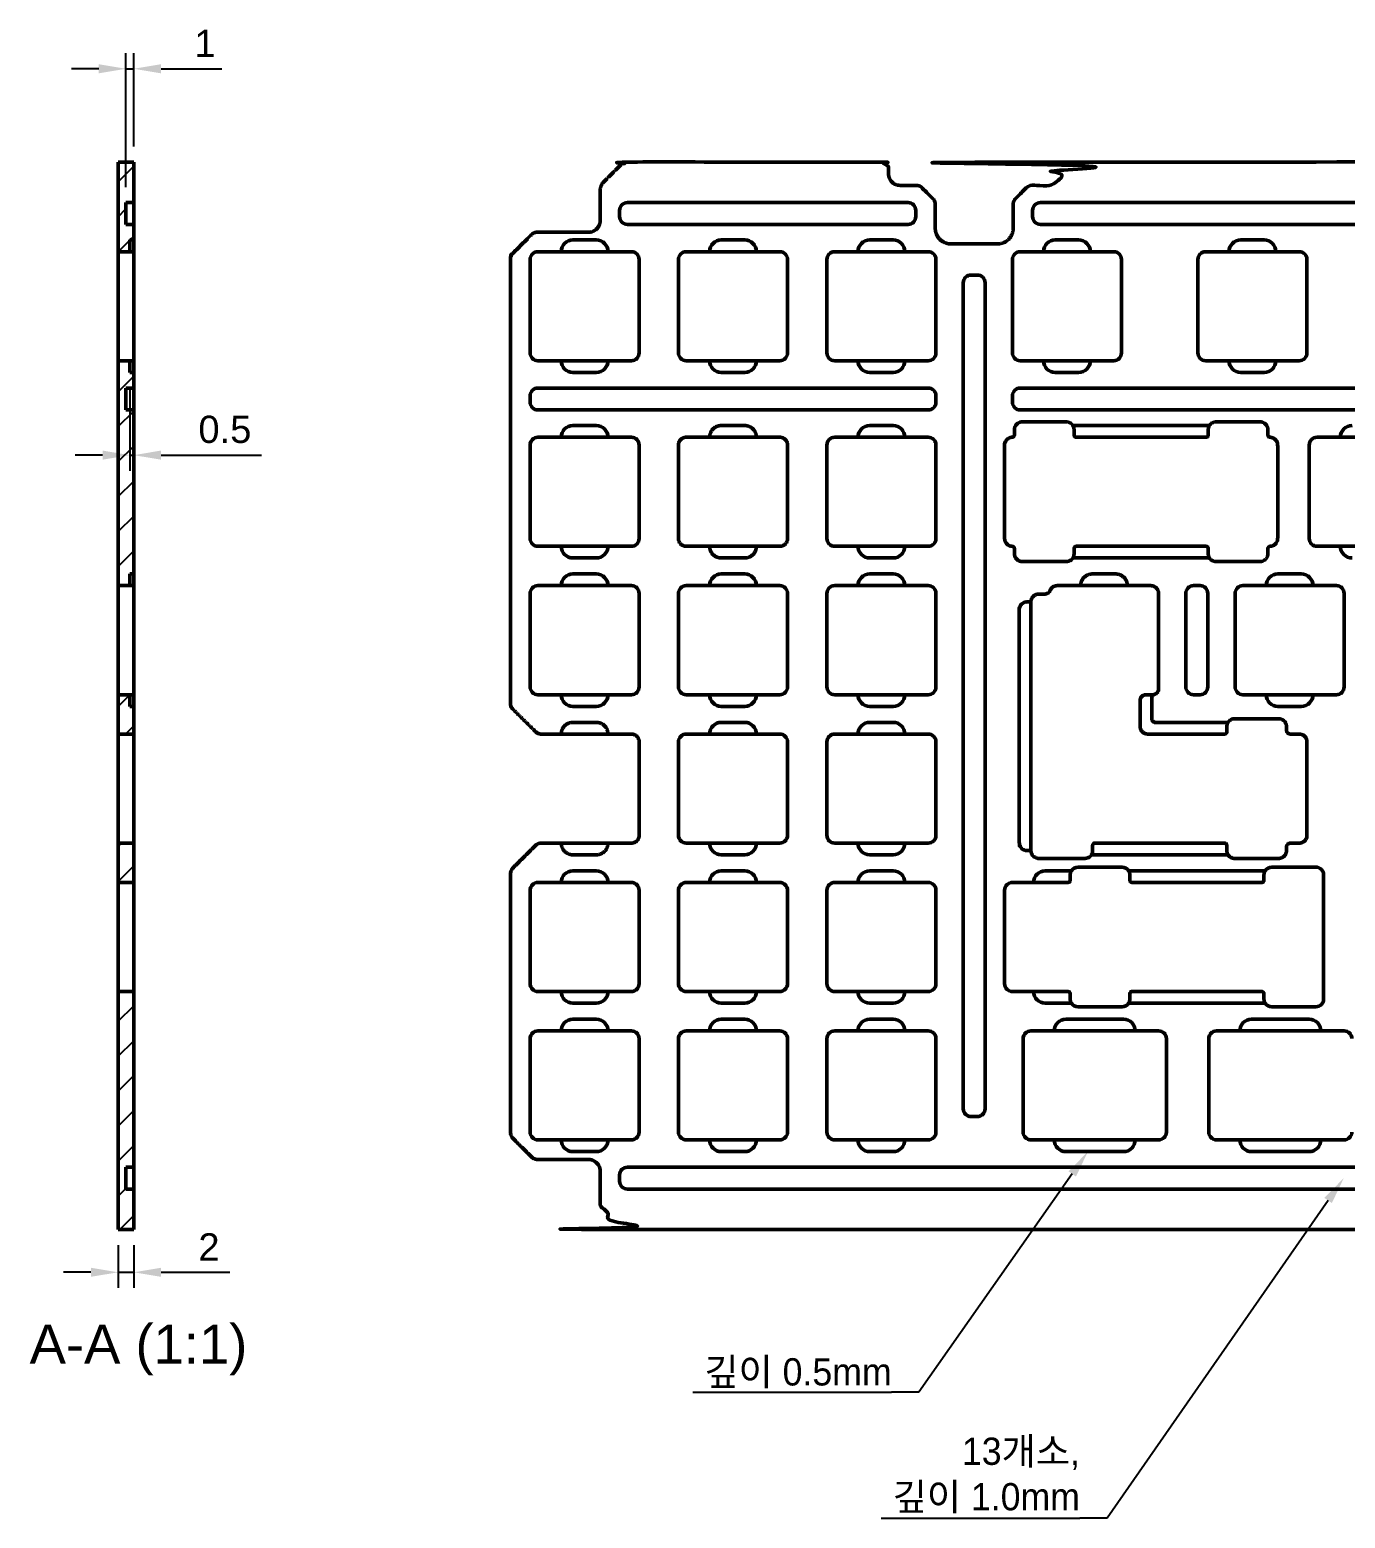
# Model space of a CAD drawing. Header units: millimetres. Extents: x 492 to 937, y -478 to -96.
# Drawn here: x 492.2 to 661.1, y -478.3 to -287.3 of the extents above; entities that cross this region are included whole.
import ezdxf

# ---------------------------------------------------------------- set-up
doc = ezdxf.new("R2010")
doc.units = ezdxf.units.MM
doc.header["$LTSCALE"] = 0.75
for name, color, linetype, lineweight in [('Annotations', 7, 'Continuous', 25), ('Dimensions', 7, 'Continuous', 25), ('Hatching', 7, 'Continuous', 25), ('Visible', 7, 'Continuous', 50)]:
    doc.layers.add(name, color=color, linetype=linetype, lineweight=lineweight)
doc.styles.get("Standard").update_dxf_attribs({"font": 'arial.ttf'})

msp = doc.modelspace()

# ---------------------------------------------------------------- linework, layer by layer
at = {"layer": 'Annotations', "linetype": 'ByBlock', "lineweight": -2}
for p, q in [((606.34, -462.15, -1), (602.84, -462.15, -1)), ((630.51, -478.33, -1), (627.01, -478.33, -1))]:
    msp.add_line(p, q, dxfattribs=at)
at = {"layer": 'Annotations', "linetype": 'ByBlock', "lineweight": -2, "elevation": -1}
for points in [[(626.02, -434.13), (606.34, -462.15)], [(658.87, -437.54), (630.51, -478.33)], [(577.31, -462.15), (602.84, -462.15)], [(601.48, -478.33), (627.01, -478.33)]]:
    msp.add_lwpolyline(points, dxfattribs=at)
at = {"layer": 'Annotations'}
for points in [[(625.55, -433.8, -1), (628.03, -431.27, -1), (626.5, -434.47, -1)], [(658.39, -437.21, -1), (660.87, -434.67, -1), (659.35, -437.87, -1)]]:
    msp.add_solid(points, dxfattribs=at)
at = {"layer": 'Dimensions'}
for p, q in [((504.56, -307.45, -1), (504.56, -290.27, -1)), ((505.56, -302.25, -1), (505.56, -290.27, -1)), ((501.06, -292.27, -1), (497.56, -292.27, -1)), ((504.56, -292.27, -1), (505.56, -292.27, -1)), ((509.06, -292.27, -1), (516.85, -292.27, -1)), ((505.06, -333.25, -1), (505.06, -343.87, -1)), ((501.56, -341.87, -1), (498.06, -341.87, -1)), ((505.06, -341.87, -1), (505.56, -341.87, -1)), ((509.06, -341.87, -1), (521.96, -341.87, -1)), ((503.56, -443.27, -1), (503.56, -448.76, -1)), ((505.56, -443.27, -1), (505.56, -448.76, -1)), ((500.06, -446.76, -1), (496.56, -446.76, -1)), ((503.56, -446.76, -1), (505.56, -446.76, -1)), ((509.06, -446.76, -1), (517.88, -446.76, -1))]:
    msp.add_line(p, q, dxfattribs=at)
for points in [[(501.06, -291.69, -1), (501.06, -292.86, -1), (504.56, -292.27, -1)], [(509.06, -291.69, -1), (509.06, -292.86, -1), (505.56, -292.27, -1)], [(501.56, -341.28, -1), (501.56, -342.45, -1), (505.06, -341.87, -1)], [(509.06, -341.28, -1), (509.06, -342.45, -1), (505.56, -341.87, -1)], [(500.06, -446.18, -1), (500.06, -447.34, -1), (503.56, -446.76, -1)], [(509.06, -446.18, -1), (509.06, -447.34, -1), (505.56, -446.76, -1)]]:
    msp.add_solid(points, dxfattribs=at)
at = {"layer": 'Hatching', "linetype": 'Continuous'}
for p, q in [((503.56, -306.78, -1), (505.56, -304.78, -1)), ((505.37, -309.45, -1), (505.56, -309.27, -1)), ((503.56, -311.27, -1), (504.56, -310.27, -1)), ((503.56, -315.75, -1), (505.06, -314.26, -1)), ((505.06, -314.25, -1), (505.56, -313.76, -1)), ((503.56, -333.72, -1), (505.56, -331.72, -1)), ((503.56, -338.21, -1), (505.56, -336.21, -1)), ((503.56, -342.7, -1), (505.56, -340.7, -1)), ((503.56, -347.19, -1), (505.56, -345.19, -1)), ((503.56, -351.68, -1), (505.56, -349.68, -1)), ((503.56, -356.17, -1), (505.56, -354.17, -1)), ((503.56, -374.13, -1), (505.06, -372.63, -1)), ((504.51, -377.67, -1), (505.56, -376.62, -1)), ((503.56, -392.09, -1), (503.98, -391.67, -1)), ((503.56, -396.58, -1), (505.56, -394.58, -1)), ((503.56, -414.54, -1), (505.56, -412.54, -1)), ((503.56, -419.03, -1), (505.56, -417.03, -1)), ((503.56, -423.52, -1), (505.56, -421.52, -1)), ((503.56, -428.01, -1), (505.56, -426.01, -1)), ((503.56, -432.5, -1), (505.56, -430.5, -1)), ((503.56, -436.99, -1), (504.56, -435.99, -1)), ((503.77, -441.27, -1), (505.56, -439.48, -1))]:
    msp.add_line(p, q, dxfattribs=at)
at = {"layer": 'Visible'}
for p, q in [((505.56, -304.25, 94.32), (503.56, -304.25, 94.32)), ((503.56, -304.25, 94.32), (503.56, -315.75, 94.32)), ((505.56, -309.45, 94.32), (505.56, -304.25, 94.32)), ((504.56, -312.25, 94.32), (504.56, -309.45, 94.32)), ((504.56, -309.45, 94.32), (505.56, -309.45, 94.32)), ((505.56, -312.25, 94.32), (504.56, -312.25, 94.32)), ((505.56, -314.25, 94.32), (505.56, -312.25, 94.32)), ((505.06, -315.75, 94.32), (505.06, -314.25, 94.32)), ((505.06, -314.25, 94.32), (505.56, -314.25, 94.32)), ((503.56, -315.75, 94.32), (505.06, -315.75, 94.32)), ((505.06, -329.75, 94.32), (503.56, -329.75, 94.32)), ((503.56, -329.75, 94.32), (503.56, -358.62, 94.32)), ((505.06, -331.25, 94.32), (505.06, -329.75, 94.32)), ((505.56, -331.25, 94.32), (505.06, -331.25, 94.32)), ((505.56, -333.25, 94.32), (505.56, -331.25, 94.32)), ((504.56, -336.07, 94.32), (504.56, -333.25, 94.32)), ((504.56, -333.25, 94.32), (505.56, -333.25, 94.32)), ((505.56, -336.07, 94.32), (504.56, -336.07, 94.32)), ((505.56, -357.12, 94.32), (505.56, -336.07, 94.32)), ((505.06, -358.62, 94.32), (505.06, -357.12, 94.32)), ((505.06, -357.12, 94.32), (505.56, -357.12, 94.32)), ((503.56, -358.62, 94.32), (505.06, -358.62, 94.32)), ((505.06, -372.62, 94.32), (503.56, -372.62, 94.32)), ((503.56, -372.62, 94.32), (503.56, -377.67, 94.32)), ((505.06, -374.12, 94.32), (505.06, -372.62, 94.32)), ((505.56, -374.12, 94.32), (505.06, -374.12, 94.32)), ((505.56, -377.67, 94.32), (505.56, -374.12, 94.32)), ((503.56, -377.67, 94.32), (505.56, -377.67, 94.32)), ((505.56, -391.67, 94.32), (503.56, -391.67, 94.32)), ((503.56, -391.67, 94.32), (503.56, -396.72, 94.32)), ((505.56, -396.72, 94.32), (505.56, -391.67, 94.32)), ((503.56, -396.72, 94.32), (505.56, -396.72, 94.32)), ((505.56, -410.72, 94.32), (503.56, -410.72, 94.32)), ((503.56, -410.72, 94.32), (503.56, -441.27, 94.32)), ((505.56, -433.27, 94.32), (505.56, -410.72, 94.32)), ((504.56, -436.07, 94.32), (504.56, -433.27, 94.32)), ((504.56, -433.27, 94.32), (505.56, -433.27, 94.32)), ((505.56, -436.07, 94.32), (504.56, -436.07, 94.32)), ((505.56, -441.27, 94.32), (505.56, -436.07, 94.32)), ((503.56, -441.27, 94.32), (505.56, -441.27, 94.32))]:
    msp.add_line(p, q, dxfattribs=at)
at = {"layer": 'Visible', "extrusion": (7.26446e-29, 5.93188e-13, -1)}
for p, q in [((568.93, -309.45), (604.94, -309.45)), ((621.94, -309.45), (721.23, -309.45)), ((567.93, -311.25), (567.93, -310.45)), ((605.94, -310.45), (605.94, -311.25)), ((620.94, -311.25), (620.94, -310.45)), ((604.94, -312.25), (568.93, -312.25)), ((721.23, -312.25), (621.94, -312.25)), ((561.93, -314.25), (564.93, -314.25)), ((580.98, -314.25), (583.98, -314.25)), ((600.03, -314.25), (603.03, -314.25)), ((623.84, -314.25), (626.84, -314.25)), ((647.65, -314.25), (650.65, -314.25)), ((556.43, -328.75), (556.43, -316.75)), ((557.43, -315.75), (560.43, -315.75)), ((566.43, -315.75, -0.5), (560.43, -315.75, -0.5)), ((566.43, -315.75), (569.43, -315.75)), ((570.43, -316.75), (570.43, -328.75)), ((575.48, -328.75), (575.48, -316.75)), ((576.48, -315.75), (579.48, -315.75)), ((585.48, -315.75, -0.5), (579.48, -315.75, -0.5)), ((585.48, -315.75), (588.48, -315.75)), ((589.48, -316.75), (589.48, -328.75)), ((594.53, -328.75), (594.53, -316.75)), ((595.53, -315.75), (598.53, -315.75)), ((604.53, -315.75, -0.5), (598.53, -315.75, -0.5)), ((604.53, -315.75), (607.53, -315.75)), ((608.53, -316.75), (608.53, -328.75)), ((618.34, -328.75), (618.34, -316.75)), ((619.34, -315.75), (622.34, -315.75)), ((628.34, -315.75, -0.5), (622.34, -315.75, -0.5)), ((628.34, -315.75), (631.34, -315.75)), ((632.34, -316.75), (632.34, -328.75)), ((642.15, -328.75), (642.15, -316.75)), ((643.15, -315.75), (646.15, -315.75)), ((652.15, -315.75, -0.5), (646.15, -315.75, -0.5)), ((652.15, -315.75), (655.15, -315.75)), ((656.15, -316.75), (656.15, -328.75)), ((613.03, -318.75), (613.84, -318.75)), ((612.03, -425.77), (612.03, -319.75)), ((614.84, -319.75), (614.84, -425.77)), ((560.43, -329.75), (557.43, -329.75)), ((560.43, -329.75, -0.5), (566.43, -329.75, -0.5)), ((569.43, -329.75), (566.43, -329.75)), ((579.48, -329.75), (576.48, -329.75)), ((579.48, -329.75, -0.5), (585.48, -329.75, -0.5)), ((588.48, -329.75), (585.48, -329.75)), ((598.53, -329.75), (595.53, -329.75)), ((598.53, -329.75, -0.5), (604.53, -329.75, -0.5)), ((607.53, -329.75), (604.53, -329.75)), ((622.34, -329.75), (619.34, -329.75)), ((622.34, -329.75, -0.5), (628.34, -329.75, -0.5)), ((631.34, -329.75), (628.34, -329.75)), ((646.15, -329.75), (643.15, -329.75)), ((646.15, -329.75, -0.5), (652.15, -329.75, -0.5)), ((655.15, -329.75), (652.15, -329.75)), ((564.93, -331.25), (561.93, -331.25)), ((583.98, -331.25), (580.98, -331.25)), ((603.03, -331.25), (600.03, -331.25)), ((626.84, -331.25), (623.84, -331.25)), ((650.65, -331.25), (647.65, -331.25)), ((556.43, -335.07), (556.43, -334.25)), ((557.43, -333.25), (607.53, -333.25)), ((608.53, -334.25), (608.53, -335.07)), ((618.34, -335.07), (618.34, -334.25)), ((619.34, -333.25), (898.04, -333.25)), ((607.53, -336.07), (557.43, -336.07)), ((898.04, -336.07), (619.34, -336.07)), ((561.93, -338.07), (564.93, -338.07)), ((600.03, -338.07), (603.03, -338.07)), ((557.43, -339.57), (560.43, -339.57)), ((566.43, -339.57, -0.5), (560.43, -339.57, -0.5)), ((566.43, -339.57), (569.43, -339.57)), ((579.48, -339.57, -0.5), (585.48, -339.57, -0.5)), ((595.53, -339.57), (598.53, -339.57)), ((604.53, -339.57, -0.5), (598.53, -339.57, -0.5)), ((604.53, -339.57), (607.53, -339.57)), ((657.44, -339.57), (660.44, -339.57)), ((666.44, -339.57, -0.5), (660.44, -339.57, -0.5)), ((556.43, -352.57), (556.43, -340.57)), ((570.43, -340.57), (570.43, -352.57)), ((594.53, -352.57), (594.53, -340.57)), ((608.53, -340.57), (608.53, -352.57)), ((656.44, -352.57), (656.44, -340.57)), ((560.43, -353.57), (557.43, -353.57)), ((560.43, -353.57, -0.5), (566.43, -353.57, -0.5)), ((564.93, -355.07), (561.93, -355.07)), ((569.43, -353.57), (566.43, -353.57)), ((579.48, -353.57, -0.5), (585.48, -353.57, -0.5)), ((598.53, -353.57), (595.53, -353.57)), ((598.53, -353.57, -0.5), (604.53, -353.57, -0.5)), ((603.03, -355.07), (600.03, -355.07)), ((607.53, -353.57), (604.53, -353.57)), ((660.44, -353.57), (657.44, -353.57)), ((660.44, -353.57, -0.5), (666.44, -353.57, -0.5)), ((561.93, -357.12), (564.93, -357.12)), ((580.98, -357.12), (583.98, -357.12)), ((600.03, -357.12), (603.03, -357.12)), ((652.42, -357.12), (655.42, -357.12)), ((557.43, -358.62), (560.43, -358.62)), ((566.43, -358.62, -0.5), (560.43, -358.62, -0.5)), ((566.43, -358.62), (569.43, -358.62)), ((576.48, -358.62), (579.48, -358.62)), ((585.48, -358.62, -0.5), (579.48, -358.62, -0.5)), ((585.48, -358.62), (588.48, -358.62)), ((595.53, -358.62), (598.53, -358.62)), ((604.53, -358.62, -0.5), (598.53, -358.62, -0.5)), ((604.53, -358.62), (607.53, -358.62)), ((633.1, -358.62, -0.5), (627.1, -358.62, -0.5)), ((641.6, -358.62), (642.42, -358.62)), ((647.92, -358.62), (650.92, -358.62)), ((656.92, -358.62, -0.5), (650.92, -358.62, -0.5)), ((656.92, -358.62), (659.92, -358.62)), ((556.43, -371.62), (556.43, -359.62)), ((570.43, -359.62), (570.43, -371.62)), ((575.48, -371.62), (575.48, -359.62)), ((589.48, -359.62), (589.48, -371.62)), ((594.53, -371.62), (594.53, -359.62)), ((608.53, -359.62), (608.53, -371.62)), ((620.72, -360.7, -0.5), (620.72, -392.63, -0.5)), ((640.6, -371.62), (640.6, -359.62)), ((643.42, -359.62), (643.42, -371.62)), ((646.92, -371.62), (646.92, -359.62)), ((660.92, -359.62), (660.92, -371.62)), ((560.43, -372.62), (557.43, -372.62)), ((560.43, -372.62, -0.5), (566.43, -372.62, -0.5)), ((564.93, -374.12), (561.93, -374.12)), ((569.43, -372.62), (566.43, -372.62)), ((579.48, -372.62), (576.48, -372.62)), ((579.48, -372.62, -0.5), (585.48, -372.62, -0.5)), ((583.98, -374.12), (580.98, -374.12)), ((588.48, -372.62), (585.48, -372.62)), ((598.53, -372.62), (595.53, -372.62)), ((598.53, -372.62, -0.5), (604.53, -372.62, -0.5)), ((603.03, -374.12), (600.03, -374.12)), ((607.53, -372.62), (604.53, -372.62)), ((642.42, -372.62), (641.6, -372.62)), ((650.92, -372.62), (647.92, -372.62)), ((650.92, -372.62, -0.5), (656.92, -372.62, -0.5)), ((655.42, -374.12), (652.42, -374.12)), ((659.92, -372.62), (656.92, -372.62)), ((580.98, -376.17), (583.98, -376.17)), ((600.03, -376.17), (603.03, -376.17)), ((566.43, -377.67, -0.5), (560.43, -377.67, -0.5)), ((576.48, -377.67), (579.48, -377.67)), ((585.48, -377.67, -0.5), (579.48, -377.67, -0.5)), ((585.48, -377.67), (588.48, -377.67)), ((595.53, -377.67), (598.53, -377.67)), ((604.53, -377.67, -0.5), (598.53, -377.67, -0.5)), ((604.53, -377.67), (607.53, -377.67)), ((575.48, -390.67), (575.48, -378.67)), ((589.48, -378.67), (589.48, -390.67)), ((594.53, -390.67), (594.53, -378.67)), ((608.53, -378.67), (608.53, -390.67)), ((560.43, -391.67, -0.5), (566.43, -391.67, -0.5)), ((579.48, -391.67), (576.48, -391.67)), ((579.48, -391.67, -0.5), (585.48, -391.67, -0.5)), ((588.48, -391.67), (585.48, -391.67)), ((598.53, -391.67), (595.53, -391.67)), ((598.53, -391.67, -0.5), (604.53, -391.67, -0.5)), ((607.53, -391.67), (604.53, -391.67)), ((583.98, -393.17), (580.98, -393.17)), ((603.03, -393.17), (600.03, -393.17)), ((561.93, -395.22), (564.93, -395.22)), ((580.98, -395.22), (583.98, -395.22)), ((600.03, -395.22), (603.03, -395.22)), ((622.56, -395.22), (625.91, -395.22)), ((626.76, -394.75), (632.41, -394.75)), ((633.26, -395.22), (650.79, -395.22)), ((651.63, -394.75), (657.29, -394.75)), ((557.43, -396.72), (560.43, -396.72)), ((566.43, -396.72, -0.5), (560.43, -396.72, -0.5)), ((566.43, -396.72), (569.43, -396.72)), ((576.48, -396.72), (579.48, -396.72)), ((585.48, -396.72, -0.5), (579.48, -396.72, -0.5)), ((585.48, -396.72), (588.48, -396.72)), ((595.53, -396.72), (598.53, -396.72)), ((604.53, -396.72, -0.5), (598.53, -396.72, -0.5)), ((604.53, -396.72), (607.53, -396.72)), ((618.34, -396.72), (621.06, -396.72)), ((658.29, -395.75), (658.29, -411.68)), ((556.43, -409.72), (556.43, -397.72)), ((570.43, -397.72), (570.43, -409.72)), ((575.48, -409.72), (575.48, -397.72)), ((589.48, -397.72), (589.48, -409.72)), ((594.53, -409.72), (594.53, -397.72)), ((608.53, -397.72), (608.53, -409.72)), ((617.34, -409.72), (617.34, -397.72)), ((560.43, -410.72), (557.43, -410.72)), ((560.43, -410.72, -0.5), (566.43, -410.72, -0.5)), ((569.43, -410.72), (566.43, -410.72)), ((579.48, -410.72), (576.48, -410.72)), ((579.48, -410.72, -0.5), (585.48, -410.72, -0.5)), ((588.48, -410.72), (585.48, -410.72)), ((598.53, -410.72), (595.53, -410.72)), ((598.53, -410.72, -0.5), (604.53, -410.72, -0.5)), ((607.53, -410.72), (604.53, -410.72)), ((621.06, -410.72), (618.34, -410.72)), ((564.93, -412.22), (561.93, -412.22)), ((583.98, -412.22), (580.98, -412.22)), ((603.03, -412.22), (600.03, -412.22)), ((625.91, -412.22), (622.56, -412.22)), ((632.41, -412.68), (626.76, -412.68)), ((650.79, -412.22), (633.26, -412.22)), ((657.29, -412.68), (651.63, -412.68)), ((561.93, -414.27), (564.93, -414.27)), ((580.98, -414.27), (583.98, -414.27)), ((600.03, -414.27), (603.03, -414.27)), ((625.22, -414.27), (632.6, -414.27)), ((649.04, -414.27), (656.42, -414.27)), ((557.43, -415.77), (560.43, -415.77)), ((566.43, -415.77, -0.5), (560.43, -415.77, -0.5)), ((566.43, -415.77), (569.43, -415.77)), ((576.48, -415.77), (579.48, -415.77)), ((585.48, -415.77, -0.5), (579.48, -415.77, -0.5)), ((585.48, -415.77), (588.48, -415.77)), ((595.53, -415.77), (598.53, -415.77)), ((604.53, -415.77, -0.5), (598.53, -415.77, -0.5)), ((604.53, -415.77), (607.53, -415.77)), ((620.72, -415.77), (623.72, -415.77)), ((634.1, -415.77, -0.5), (623.72, -415.77, -0.5)), ((634.1, -415.77), (637.1, -415.77)), ((644.54, -415.77), (647.54, -415.77)), ((657.92, -415.77, -0.5), (647.54, -415.77, -0.5)), ((657.92, -415.77), (660.92, -415.77)), ((556.43, -428.77), (556.43, -416.77)), ((570.43, -416.77), (570.43, -428.77)), ((575.48, -428.77), (575.48, -416.77)), ((589.48, -416.77), (589.48, -428.77)), ((594.53, -428.77), (594.53, -416.77)), ((608.53, -416.77), (608.53, -428.77)), ((619.72, -428.77), (619.72, -416.77)), ((638.1, -416.77), (638.1, -428.77)), ((643.54, -428.77), (643.54, -416.77)), ((613.84, -426.77), (613.03, -426.77)), ((560.43, -429.77), (557.43, -429.77)), ((560.43, -429.77, -0.5), (566.43, -429.77, -0.5)), ((569.43, -429.77), (566.43, -429.77)), ((579.48, -429.77), (576.48, -429.77)), ((579.48, -429.77, -0.5), (585.48, -429.77, -0.5)), ((588.48, -429.77), (585.48, -429.77)), ((598.53, -429.77), (595.53, -429.77)), ((598.53, -429.77, -0.5), (604.53, -429.77, -0.5)), ((607.53, -429.77), (604.53, -429.77)), ((623.72, -429.77), (620.72, -429.77)), ((623.72, -429.77, -0.5), (634.1, -429.77, -0.5)), ((637.1, -429.77), (634.1, -429.77)), ((647.54, -429.77), (644.54, -429.77)), ((647.54, -429.77, -0.5), (657.92, -429.77, -0.5)), ((660.92, -429.77), (657.92, -429.77)), ((564.93, -431.27), (561.93, -431.27)), ((583.98, -431.27), (580.98, -431.27)), ((603.03, -431.27), (600.03, -431.27)), ((632.6, -431.27), (625.22, -431.27)), ((656.42, -431.27), (649.04, -431.27)), ((568.93, -433.27), (721.23, -433.27)), ((567.93, -435.07), (567.93, -434.27)), ((721.23, -436.07), (568.93, -436.07))]:
    msp.add_line(p, q, dxfattribs=at)
at = {"layer": 'Visible', "extrusion": (-1, 5.93081e-13, 0)}
for p, q in [((505.56, -310.45, 82.99), (505.56, -311.25, 82.99)), ((503.56, -316.75, 87.16), (503.56, -328.75, 87.16)), ((505.56, -315.75, 91.16), (505.06, -315.75, 91.16)), ((505.56, -316.75, 87.16), (505.56, -328.75, 87.16)), ((505.56, -334.25, -55.72), (505.56, -335.07, -55.72)), ((505.56, -358.62, 91.16), (505.06, -358.62, 91.16)), ((503.56, -359.62, 87.16), (503.56, -371.62, 87.16)), ((505.56, -359.62, 87.16), (505.56, -371.62, 87.16)), ((503.56, -378.67, 91.92), (503.56, -390.67, 91.92)), ((505.56, -378.67, 91.92), (505.56, -390.67, 91.92)), ((503.56, -397.72, 82.39), (503.56, -409.72, 82.39)), ((505.56, -397.72, 82.39), (505.56, -409.72, 82.39)), ((505.56, -434.27, 82.99), (505.56, -435.07, 82.99))]:
    msp.add_line(p, q, dxfattribs=at)
for centre, radius, start, end in [((310.45, 83.99, -505.56), 1, 180, 270), ((311.25, 83.99, -505.56), 1, 270, 0), ((315.75, 92.66, -505.56), 1.5, 180, 270), ((316.75, 88.16, -503.56), 1, 180, 270), ((316.75, 88.16, -505.56), 1, 180, 270), ((328.75, 88.16, -503.56), 1, 270, 360), ((328.75, 88.16, -505.56), 1, 270, 360), ((334.25, -54.72, -505.56), 1, 180, 270), ((335.07, -54.72, -505.56), 1, 270, 0), ((358.62, 92.66, -505.56), 1.5, 180, 270), ((359.62, 88.16, -503.56), 1, 180, 270), ((359.62, 88.16, -505.56), 1, 180, 270), ((371.62, 88.16, -503.56), 1, 270, 0), ((371.62, 88.16, -505.56), 1, 270, 0), ((378.67, 92.92, -503.56), 1, 180, 270), ((378.67, 92.92, -505.56), 1, 180, 270), ((390.67, 92.92, -503.56), 1, 270, 360), ((390.67, 92.92, -505.56), 1, 270, 0), ((397.72, 83.39, -503.56), 1, 180, 270), ((397.72, 83.39, -505.56), 1, 180, 270), ((409.72, 83.39, -503.56), 1, 270, 360), ((409.72, 83.39, -505.56), 1, 270, 0), ((434.27, 83.99, -505.56), 1, 180, 270), ((435.07, 83.99, -505.56), 1, 270, 0)]:
    msp.add_arc(centre, radius, start, end, dxfattribs=at)
at = {"layer": 'Visible', "extrusion": (7.26446e-29, 5.93188e-13, -1)}
for centre, radius, start, end in [((-568.93, -310.45), 1, 0, 90), ((-604.94, -310.45), 1, 90, 180), ((-621.94, -310.45), 1, 0, 90), ((-568.93, -311.25), 1, 270, 360), ((-604.94, -311.25), 1, 180, 270), ((-621.94, -311.25), 1, 270, 360), ((-561.93, -315.75), 1.5, 0, 90), ((-564.93, -315.75), 1.5, 90, 180), ((-580.98, -315.75), 1.5, 0, 90), ((-583.98, -315.75), 1.5, 90, 180), ((-600.03, -315.75), 1.5, 0, 90), ((-603.03, -315.75), 1.5, 90, 180), ((-623.84, -315.75), 1.5, 0, 90), ((-626.84, -315.75), 1.5, 90, 180), ((-647.65, -315.75), 1.5, 0, 90), ((-650.65, -315.75), 1.5, 90, 180), ((-557.43, -316.75), 1, 0, 90), ((-569.43, -316.75), 1, 90, 180), ((-576.48, -316.75), 1, 0, 90), ((-588.48, -316.75), 1, 90, 180), ((-595.53, -316.75), 1, 0, 90), ((-607.53, -316.75), 1, 90, 180), ((-619.34, -316.75), 1, 0, 90), ((-631.34, -316.75), 1, 90, 180), ((-643.15, -316.75), 1, 0, 90), ((-655.15, -316.75), 1, 90, 180), ((-613.03, -319.75), 1, 0, 90), ((-613.84, -319.75), 1, 90, 180), ((-557.43, -328.75), 1, 270, 0), ((-561.93, -329.75), 1.5, 270, 0), ((-564.93, -329.75), 1.5, 180, 270), ((-569.43, -328.75), 1, 180, 270), ((-576.48, -328.75), 1, 270, 0), ((-580.98, -329.75), 1.5, 270, 0), ((-583.98, -329.75), 1.5, 180, 270), ((-588.48, -328.75), 1, 180, 270), ((-595.53, -328.75), 1, 270, 0), ((-600.03, -329.75), 1.5, 270, 0), ((-603.03, -329.75), 1.5, 180, 270), ((-607.53, -328.75), 1, 180, 270), ((-619.34, -328.75), 1, 270, 360), ((-623.84, -329.75), 1.5, 270, 0), ((-626.84, -329.75), 1.5, 180, 270), ((-631.34, -328.75), 1, 180, 270), ((-643.15, -328.75), 1, 270, 0), ((-647.65, -329.75), 1.5, 270, 0), ((-650.65, -329.75), 1.5, 180, 270), ((-655.15, -328.75), 1, 180, 270), ((-557.43, -334.25), 1, 0, 90), ((-607.53, -334.25), 1, 90, 180), ((-619.34, -334.25), 1, 0, 90), ((-557.43, -335.07), 1, 270, 0), ((-607.53, -335.07), 1, 180, 270), ((-619.34, -335.07), 1, 270, 0), ((-561.93, -339.57), 1.5, 0, 90), ((-564.93, -339.57), 1.5, 90, 180), ((-600.03, -339.57), 1.5, 0, 90), ((-603.03, -339.57), 1.5, 90, 180), ((-661.94, -339.57), 1.5, 0, 90), ((-557.43, -340.57), 1, 360, 90), ((-569.43, -340.57), 1, 90, 180), ((-595.53, -340.57), 1, 0, 90), ((-607.53, -340.57), 1, 90, 180), ((-657.44, -340.57), 1, 0, 90), ((-557.43, -352.57), 1, 270, 0), ((-569.43, -352.57), 1, 180, 270), ((-595.53, -352.57), 1, 270, 0), ((-607.53, -352.57), 1, 180, 270), ((-657.44, -352.57), 1, 270, 0), ((-561.93, -353.57), 1.5, 270, 0), ((-564.93, -353.57), 1.5, 180, 270), ((-600.03, -353.57), 1.5, 270, 0), ((-603.03, -353.57), 1.5, 180, 270), ((-661.94, -353.57), 1.5, 270, 0), ((-561.93, -358.62), 1.5, 0, 90), ((-564.93, -358.62), 1.5, 90, 180), ((-580.98, -358.62), 1.5, 360, 90), ((-583.98, -358.62), 1.5, 90, 180), ((-600.03, -358.62), 1.5, 0, 90), ((-603.03, -358.62), 1.5, 90, 180), ((-652.42, -358.62), 1.5, 0, 90), ((-655.42, -358.62), 1.5, 90, 180), ((-557.43, -359.62), 1, 0, 90), ((-569.43, -359.62), 1, 90, 180), ((-576.48, -359.62), 1, 0, 90), ((-588.48, -359.62), 1, 90, 180), ((-595.53, -359.62), 1, 0, 90), ((-607.53, -359.62), 1, 90, 180), ((-641.6, -359.62), 1, 0, 90), ((-642.42, -359.62), 1, 90, 180), ((-647.92, -359.62), 1, 360, 90), ((-659.92, -359.62), 1, 90, 180), ((-557.43, -371.62), 1, 270, 0), ((-569.43, -371.62), 1, 180, 270), ((-576.48, -371.62), 1, 270, 0), ((-588.48, -371.62), 1, 180, 270), ((-595.53, -371.62), 1, 270, 0), ((-607.53, -371.62), 1, 180, 270), ((-641.6, -371.62), 1, 270, 0), ((-642.42, -371.62), 1, 180, 270), ((-647.92, -371.62), 1, 270, 360), ((-659.92, -371.62), 1, 180, 270), ((-561.93, -372.62), 1.5, 270, 0), ((-564.93, -372.62), 1.5, 180, 270), ((-580.98, -372.62), 1.5, 270, 0), ((-583.98, -372.62), 1.5, 180, 270), ((-600.03, -372.62), 1.5, 270, 0), ((-603.03, -372.62), 1.5, 180, 270), ((-652.42, -372.62), 1.5, 270, 0), ((-655.42, -372.62), 1.5, 180, 270), ((-580.98, -377.67), 1.5, 0, 90), ((-583.98, -377.67), 1.5, 90, 180), ((-600.03, -377.67), 1.5, 0, 90), ((-603.03, -377.67), 1.5, 90, 180), ((-576.48, -378.67), 1, 0, 90), ((-588.48, -378.67), 1, 90, 180), ((-595.53, -378.67), 1, 0, 90), ((-607.53, -378.67), 1, 90, 180), ((-576.48, -390.67), 1, 270, 0), ((-580.98, -391.67), 1.5, 270, 0), ((-583.98, -391.67), 1.5, 180, 270), ((-588.48, -390.67), 1, 180, 270), ((-595.53, -390.67), 1, 270, 0), ((-600.03, -391.67), 1.5, 270, 0), ((-603.03, -391.67), 1.5, 180, 270), ((-607.53, -390.67), 1, 180, 270), ((-561.93, -396.72), 1.5, 0, 90), ((-564.93, -396.72), 1.5, 90, 180), ((-580.98, -396.72), 1.5, 0, 90), ((-583.98, -396.72), 1.5, 90, 180), ((-600.03, -396.72), 1.5, 0, 90), ((-603.03, -396.72), 1.5, 90, 180), ((-622.56, -396.72), 1.5, 0, 90), ((-626.76, -395.75), 1, 32.5476, 90), ((-632.41, -395.75), 1, 90, 147.4524), ((-651.63, -395.75), 1, 32.5476, 90), ((-657.29, -395.75), 1, 90, 180), ((-557.43, -397.72), 1, 0, 90), ((-569.43, -397.72), 1, 90, 180), ((-576.48, -397.72), 1, 360, 90), ((-588.48, -397.72), 1, 90, 180), ((-595.53, -397.72), 1, 0, 90), ((-607.53, -397.72), 1, 90, 180), ((-618.34, -397.72), 1, 0, 90), ((-557.43, -409.72), 1, 270, 0), ((-561.93, -410.72), 1.5, 270, 0), ((-564.93, -410.72), 1.5, 180, 270), ((-569.43, -409.72), 1, 180, 270), ((-576.48, -409.72), 1, 270, 0), ((-580.98, -410.72), 1.5, 270, 360), ((-583.98, -410.72), 1.5, 180, 270), ((-588.48, -409.72), 1, 180, 270), ((-595.53, -409.72), 1, 270, 360), ((-600.03, -410.72), 1.5, 270, 0), ((-603.03, -410.72), 1.5, 180, 270), ((-607.53, -409.72), 1, 180, 270), ((-618.34, -409.72), 1, 270, 0), ((-622.56, -410.72), 1.5, 270, 0), ((-626.76, -411.68), 1, 270, 327.4524), ((-632.41, -411.68), 1, 212.5476, 270), ((-651.63, -411.68), 1, 270, 327.4524), ((-657.29, -411.68), 1, 180, 270), ((-561.93, -415.77), 1.5, 0, 90), ((-564.93, -415.77), 1.5, 90, 180), ((-580.98, -415.77), 1.5, 0, 90), ((-583.98, -415.77), 1.5, 90, 180), ((-600.03, -415.77), 1.5, 0, 90), ((-603.03, -415.77), 1.5, 90, 180), ((-625.22, -415.77), 1.5, 0, 90), ((-632.6, -415.77), 1.5, 90, 180), ((-649.04, -415.77), 1.5, 0, 90), ((-656.42, -415.77), 1.5, 90, 180), ((-557.43, -416.77), 1, 0, 90), ((-569.43, -416.77), 1, 90, 180), ((-576.48, -416.77), 1, 0, 90), ((-588.48, -416.77), 1, 90, 180), ((-595.53, -416.77), 1, 0, 90), ((-607.53, -416.77), 1, 90, 180), ((-620.72, -416.77), 1, 0, 90), ((-637.1, -416.77), 1, 90, 180), ((-644.54, -416.77), 1, 0, 90), ((-660.92, -416.77), 1, 90, 180), ((-613.03, -425.77), 1, 270, 0), ((-613.84, -425.77), 1, 180, 270), ((-557.43, -428.77), 1, 270, 0), ((-561.93, -429.77), 1.5, 270, 0), ((-564.93, -429.77), 1.5, 180, 270), ((-569.43, -428.77), 1, 180, 270), ((-576.48, -428.77), 1, 270, 0), ((-580.98, -429.77), 1.5, 270, 360), ((-583.98, -429.77), 1.5, 180, 270), ((-588.48, -428.77), 1, 180, 270), ((-595.53, -428.77), 1, 270, 0), ((-600.03, -429.77), 1.5, 270, 0), ((-603.03, -429.77), 1.5, 180, 270), ((-607.53, -428.77), 1, 180, 270), ((-620.72, -428.77), 1, 270, 0), ((-625.22, -429.77), 1.5, 270, 0), ((-632.6, -429.77), 1.5, 180, 270), ((-637.1, -428.77), 1, 180, 270), ((-644.54, -428.77), 1, 270, 0), ((-649.04, -429.77), 1.5, 270, 0), ((-656.42, -429.77), 1.5, 180, 270), ((-660.92, -428.77), 1, 180, 270), ((-568.93, -434.27), 1, 360, 90), ((-568.93, -435.07), 1, 270, 0)]:
    msp.add_arc(centre, radius, start, end, dxfattribs=at)
at = {"layer": 'Visible'}
for points, weights, knots in [([(556.64, -313.55), (556.93, -313.25), (557.34, -313.25), (560.64, -313.25), (563.93, -313.25), (565.43, -313.25), (565.43, -311.75), (565.43, -309.81), (565.43, -307.88), (565.43, -307.25), (565.87, -306.81), (566.93, -305.75), (567.99, -304.69)], [1, 0.923879532511, 1, 1, 1, 0.707106781187, 1, 1, 1, 0.923879532511, 1, 1, 1], [23.566371, 23.566371, 23.566371, 24.351769, 24.351769, 25.351769, 25.351769, 26.922565, 26.922565, 27.922565, 27.922565, 28.707963, 28.707963, 29.707963, 29.707963, 29.707963]), ([(567.99, -304.69), (568.43, -304.25), (569.05, -304.25), (585.24, -304.25), (601.44, -304.25), (602.44, -304.25), (602.44, -305.25), (602.44, -305.5), (602.44, -305.75), (602.44, -307.25), (603.94, -307.25), (604.98, -307.25), (606.03, -307.25), (606.44, -307.25), (606.74, -307.55), (607.44, -308.25), (608.15, -308.96), (608.44, -309.25), (608.44, -309.67), (608.44, -311.21), (608.44, -312.75), (608.44, -314.75), (610.44, -314.75), (613.44, -314.75), (616.44, -314.75), (618.44, -314.75), (618.44, -312.75), (618.44, -311.21), (618.44, -309.67)], [1, 0.923879532511, 1, 1, 1, 0.707106781187, 1, 1, 1, 0.707106781187, 1, 1, 1, 0.923879532511, 1, 1, 1, 0.923879532511, 1, 1, 1, 0.707106781187, 1, 1, 1, 0.707106781187, 1, 1, 1], [29.707963, 29.707963, 29.707963, 30.493361, 30.493361, 31.493361, 31.493361, 33.064158, 33.064158, 34.064158, 34.064158, 35.634954, 35.634954, 36.634954, 36.634954, 37.420352, 37.420352, 38.420352, 38.420352, 39.20575, 39.20575, 40.20575, 40.20575, 41.776547, 41.776547, 42.776547, 42.776547, 44.347343, 44.347343, 45.347343, 45.347343, 45.347343]), ([(618.73, -308.96), (619.44, -308.25), (620.14, -307.55), (620.44, -307.25), (620.85, -307.25), (621.9, -307.25), (622.94, -307.25), (624.44, -307.25), (624.44, -305.75), (624.44, -305.5), (624.44, -305.25), (624.44, -304.25), (625.44, -304.25), (755.93, -304.25), (886.42, -304.25), (887.04, -304.25), (887.48, -304.69), (888.54, -305.75), (889.6, -306.81), (890.04, -307.25), (890.04, -307.88), (890.04, -309.81), (890.04, -311.75), (890.04, -313.25), (891.54, -313.25), (894.83, -313.25), (898.13, -313.25)], [1, 1, 1, 0.923879532511, 1, 1, 1, 0.707106781187, 1, 1, 1, 0.707106781187, 1, 1, 1, 0.923879532511, 1, 1, 1, 0.923879532511, 1, 1, 1, 0.707106781187, 1, 1, 1], [46.132741, 46.132741, 46.132741, 47.132741, 47.132741, 47.918139, 47.918139, 48.918139, 48.918139, 50.488936, 50.488936, 51.488936, 51.488936, 53.059732, 53.059732, 54.059732, 54.059732, 54.84513, 54.84513, 55.84513, 55.84513, 56.630528, 56.630528, 57.630528, 57.630528, 59.201325, 59.201325, 60.201325, 60.201325, 60.201325]), ([(554.22, -374.46), (553.93, -374.17), (553.93, -373.75), (553.93, -345.21), (553.93, -316.67), (553.93, -316.25), (554.22, -315.96), (555.43, -314.75), (556.64, -313.55)], [1, 0.923879532511, 1, 1, 1, 0.923879532511, 1, 1, 1], [19.995574, 19.995574, 19.995574, 20.780972, 20.780972, 21.780972, 21.780972, 22.566371, 22.566371, 23.566371, 23.566371, 23.566371]), ([(579.48, -339.57), (579.48, -338.07), (580.98, -338.07), (582.48, -338.07), (583.98, -338.07)], [1, 0.707106781187, 1, 1, 1], [17.995574, 17.995574, 17.995574, 19.566371, 19.566371, 20.566371, 20.566371, 20.566371]), ([(618.6, -339.27), (618.6, -338.94), (618.6, -338.6), (618.6, -337.6), (619.6, -337.6), (622.43, -337.6), (625.25, -337.6), (625.8, -337.6), (626.1, -338.07)], [1, 1, 1, 0.707106781187, 1, 1, 1, 0.876926443566, 1], [11.729699, 11.729699, 11.729699, 12.729699, 12.729699, 14.300496, 14.300496, 15.300496, 15.300496, 16.303229, 16.303229, 16.303229]), ([(626.25, -339.27, -0.5), (626.25, -338.94, -0.5), (626.25, -338.6, -0.5), (626.25, -338.31, -0.5), (626.1, -338.07, -0.5)], [1, 1, 1, 0.959933553457, 1], [5.709655, 5.709655, 5.709655, 6.709655, 6.709655, 7.277718, 7.277718, 7.277718]), ([(643.63, -338.07), (643.93, -337.6), (644.48, -337.6), (647.3, -337.6), (650.13, -337.6), (651.13, -337.6), (651.13, -338.6), (651.13, -338.94), (651.13, -339.27)], [1, 0.876926443566, 1, 1, 1, 0.707106781187, 1, 1, 1], [17.303229, 17.303229, 17.303229, 18.305963, 18.305963, 19.305963, 19.305963, 20.876759, 20.876759, 21.876759, 21.876759, 21.876759]), ([(576.48, -353.57), (575.48, -353.57), (575.48, -352.57), (575.48, -346.57), (575.48, -340.57), (575.48, -339.57), (576.48, -339.57)], [1, 0.707106781187, 1, 1, 1, 0.707106781187, 1], [12.853982, 12.853982, 12.853982, 14.424778, 14.424778, 15.424778, 15.424778, 16.995574, 16.995574, 16.995574]), ([(588.48, -339.57), (589.48, -339.57), (589.48, -340.57), (589.48, -346.57), (589.48, -352.57), (589.48, -353.57), (588.48, -353.57)], [1, 0.707106781187, 1, 1, 1, 0.707106781187, 1], [2.570796, 2.570796, 2.570796, 4.141593, 4.141593, 5.141593, 5.141593, 6.712389, 6.712389, 6.712389]), ([(618.6, -353.87), (618.6, -353.58), (618.31, -353.57), (617.34, -353.54), (617.34, -352.57), (617.34, -346.57), (617.34, -340.57), (617.34, -339.6), (618.31, -339.57)], [1, 0.718243932939, 1, 0.718243932939, 1, 1, 1, 0.718243932939, 1], [4.57353, 4.57353, 4.57353, 6.112572, 6.112572, 7.651615, 7.651615, 8.651615, 8.651615, 10.190657, 10.190657, 10.190657]), ([(643.48, -339.27, -0.5), (643.48, -339.57, -0.5), (643.18, -339.57, -0.5), (634.87, -339.57, -0.5), (626.55, -339.57, -0.5)], [1, 0.707106781187, 1, 1, 1], [1.568063, 1.568063, 1.568063, 3.138859, 3.138859, 4.138859, 4.138859, 4.138859]), ([(651.13, -339.27), (651.13, -339.56), (651.42, -339.57), (652.39, -339.6), (652.39, -340.57), (652.39, -346.57), (652.39, -352.57), (652.39, -353.54), (651.42, -353.57)], [1, 0.718243932939, 1, 0.718243932939, 1, 1, 1, 0.718243932939, 1], [21.876759, 21.876759, 21.876759, 23.415802, 23.415802, 24.954844, 24.954844, 25.954844, 25.954844, 27.493886, 27.493886, 27.493886]), ([(585.48, -353.57), (585.48, -355.07), (583.98, -355.07), (582.48, -355.07), (580.98, -355.07), (579.48, -355.07), (579.48, -353.57)], [1, 0.707106781187, 1, 1, 1, 0.707106781187, 1], [7.712389, 7.712389, 7.712389, 9.283185, 9.283185, 10.283185, 10.283185, 11.853982, 11.853982, 11.853982]), ([(619.6, -355.53), (618.6, -355.53), (618.6, -354.53), (618.6, -354.2), (618.6, -353.87)], [1, 0.707106781187, 1, 1, 1], [2.002734, 2.002734, 2.002734, 3.57353, 3.57353, 4.57353, 4.57353, 4.57353]), ([(626.1, -355.07), (625.8, -355.53), (625.25, -355.53), (622.43, -355.53), (619.6, -355.53)], [1, 0.87692644357, 1, 1, 1], [0, 0, 0, 1.002734, 1.002734, 2.002734, 2.002734, 2.002734]), ([(626.1, -355.07, -0.5), (626.25, -354.82, -0.5), (626.25, -354.53, -0.5), (626.25, -354.2, -0.5), (626.25, -353.87, -0.5)], [1, 0.959933553455, 1, 1, 1], [0, 0, 0, 0.568063, 0.568063, 1.568063, 1.568063, 1.568063]), ([(651.13, -353.87), (651.13, -354.2), (651.13, -354.53), (651.13, -355.53), (650.13, -355.53), (647.3, -355.53), (644.48, -355.53), (643.93, -355.53), (643.63, -355.07)], [1, 1, 1, 0.707106781187, 1, 1, 1, 0.87692644357, 1], [29.032928, 29.032928, 29.032928, 30.032928, 30.032928, 31.603725, 31.603725, 32.603725, 32.603725, 33.606458, 33.606458, 33.606458]), ([(633.1, -358.62), (633.1, -357.12), (631.6, -357.12), (630.1, -357.12), (628.6, -357.12), (627.1, -357.12), (627.1, -358.62)], [1, 0.707106781187, 1, 1, 1, 0.707106781187, 1], [4.842142, 4.842142, 4.842142, 6.412939, 6.412939, 7.412939, 7.412939, 8.983735, 8.983735, 8.983735]), ([(636.57, -372.58), (637.1, -372.42), (637.1, -371.87), (637.1, -365.74), (637.1, -359.62), (637.1, -358.62), (636.1, -358.62)], [1, 0.804672329959, 1, 1, 1, 0.707106781187, 1], [0, 0, 0, 1.271346, 1.271346, 2.271346, 2.271346, 3.842142, 3.842142, 3.842142]), ([(620.72, -360.7), (620.47, -360.7), (620.22, -360.7), (619.22, -360.7), (619.22, -361.7), (619.22, -376.67), (619.22, -391.63), (619.22, -392.63), (620.22, -392.63)], [1, 1, 1, 0.707106781187, 1, 1, 1, 0.707106781187, 1], [14.9164, 14.9164, 14.9164, 15.9164, 15.9164, 17.487196, 17.487196, 18.487196, 18.487196, 20.057992, 20.057992, 20.057992]), ([(623.18, -359.24), (622.99, -359.7), (622.48, -359.7), (622.1, -359.7), (621.72, -359.7), (620.72, -359.7), (620.72, -360.7)], [1, 0.83068071907, 1, 1, 1, 0.707106781187, 1], [11.164669, 11.164669, 11.164669, 12.345603, 12.345603, 13.345603, 13.345603, 14.9164, 14.9164, 14.9164]), ([(557.84, -377.67), (557.43, -377.67), (557.14, -377.37), (555.68, -375.92), (554.22, -374.46)], [1, 0.923879532511, 1, 1, 1], [18.210176, 18.210176, 18.210176, 18.995574, 18.995574, 19.995574, 19.995574, 19.995574]), ([(636.57, -372.58, -0.5), (636.47, -372.62, -0.5), (636.35, -372.62, -0.5), (635.91, -372.62, -0.5), (635.47, -372.62, -0.5), (634.72, -372.62, -0.5), (634.72, -373.37, -0.5), (634.72, -375.02, -0.5), (634.72, -376.67, -0.5), (634.72, -377.66, -0.5), (635.71, -377.67, -0.5)], [1, 0.98881210557, 1, 1, 1, 0.707106781187, 1, 1, 1, 0.709572995079, 1], [0, 0, 0, 0.29945, 0.29945, 1.29945, 1.29945, 2.870247, 2.870247, 3.870247, 3.870247, 5.434055, 5.434055, 5.434055]), ([(646.03, -376.17), (641.37, -376.17), (636.72, -376.17), (636.22, -376.17), (636.22, -375.67), (636.22, -374.36), (636.22, -373.06), (636.22, -372.69), (636.57, -372.58)], [1, 1, 1, 0.707106781187, 1, 1, 1, 0.804672329959, 1], [44.061768, 44.061768, 44.061768, 45.061768, 45.061768, 46.632564, 46.632564, 47.632564, 47.632564, 48.90391, 48.90391, 48.90391]), ([(564.93, -376.17), (563.43, -376.17), (561.93, -376.17), (560.43, -376.17), (560.43, -377.67)], [1, 1, 1, 0.707106781187, 1], [14.63938, 14.63938, 14.63938, 15.63938, 15.63938, 17.210176, 17.210176, 17.210176]), ([(653.52, -376.7), (653.52, -375.7), (652.52, -375.7), (649.69, -375.7), (646.87, -375.7), (646.32, -375.7), (646.03, -376.17)], [1, 0.707106781187, 1, 1, 1, 0.87692644357, 1], [40.488238, 40.488238, 40.488238, 42.059034, 42.059034, 43.059034, 43.059034, 44.061768, 44.061768, 44.061768]), ([(569.43, -391.67), (570.43, -391.67), (570.43, -390.67), (570.43, -384.67), (570.43, -378.67), (570.43, -377.67), (569.43, -377.67)], [1, 0.707106781187, 1, 1, 1, 0.707106781187, 1], [7.926991, 7.926991, 7.926991, 9.497787, 9.497787, 10.497787, 10.497787, 12.068583, 12.068583, 12.068583]), ([(655.15, -377.67), (654.59, -377.67), (654.02, -377.67), (653.52, -377.67), (653.52, -377.17)], [1, 1, 1, 0.707106781187, 1], [36.917441, 36.917441, 36.917441, 37.917441, 37.917441, 39.488238, 39.488238, 39.488238]), ([(646.02, -393.17), (646.32, -393.63), (646.86, -393.63), (649.69, -393.63), (652.52, -393.63), (653.52, -393.63), (653.52, -392.63), (653.52, -392.4), (653.52, -392.17), (653.52, -391.67), (654.02, -391.67), (654.59, -391.67), (655.15, -391.67), (656.15, -391.67), (656.15, -390.67), (656.15, -384.67), (656.15, -378.67)], [1, 0.876926443569, 1, 1, 1, 0.707106781187, 1, 1, 1, 0.707106781187, 1, 1, 1, 0.707106781187, 1, 1, 1], [25.631522, 25.631522, 25.631522, 26.634256, 26.634256, 27.634256, 27.634256, 29.205052, 29.205052, 30.205052, 30.205052, 31.775849, 31.775849, 32.775849, 32.775849, 34.346645, 34.346645, 35.346645, 35.346645, 35.346645]), ([(628.64, -391.97, -0.5), (628.64, -391.67, -0.5), (628.94, -391.67, -0.5), (637.25, -391.67, -0.5), (645.56, -391.67, -0.5)], [1, 0.707106781187, 1, 1, 1], [1.568063, 1.568063, 1.568063, 3.138859, 3.138859, 4.138859, 4.138859, 4.138859]), ([(620.72, -392.63), (620.72, -393.63), (621.72, -393.63), (624.68, -393.63), (627.64, -393.63), (628.19, -393.63), (628.49, -393.17)], [1, 0.707106781187, 1, 1, 1, 0.876926443569, 1], [21.057992, 21.057992, 21.057992, 22.628789, 22.628789, 23.628789, 23.628789, 24.631522, 24.631522, 24.631522]), ([(645.86, -391.97, -0.5), (645.86, -392.3, -0.5), (645.86, -392.63, -0.5), (645.86, -392.92, -0.5), (646.02, -393.17, -0.5)], [1, 1, 1, 0.959933553455, 1], [5.709655, 5.709655, 5.709655, 6.709655, 6.709655, 7.277718, 7.277718, 7.277718]), ([(554.22, -429.56), (553.93, -429.27), (553.93, -428.85), (553.93, -412.22), (553.93, -395.58), (553.93, -395.17), (554.22, -394.87)], [1, 0.923879532511, 1, 1, 1, 0.923879532511, 1], [91.694686, 91.694686, 91.694686, 92.480084, 92.480084, 93.480084, 93.480084, 94.265482, 94.265482, 94.265482]), ([(625.91, -395.22, -0.5), (625.76, -395.46, -0.5), (625.76, -395.75, -0.5), (625.76, -396.09, -0.5), (625.76, -396.42, -0.5)], [1, 0.959933553456, 1, 1, 1], [0, 0, 0, 0.568063, 0.568063, 1.568063, 1.568063, 1.568063]), ([(650.79, -395.22, -0.5), (650.63, -395.46, -0.5), (650.63, -395.75, -0.5), (650.63, -396.09, -0.5), (650.63, -396.42, -0.5)], [1, 0.959933553456, 1, 1, 1], [0, 0, 0, 0.568063, 0.568063, 1.568063, 1.568063, 1.568063]), ([(625.76, -396.42, -0.5), (625.76, -396.72, -0.5), (625.46, -396.72, -0.5), (623.26, -396.72, -0.5), (621.06, -396.72, -0.5)], [1, 0.707106781187, 1, 1, 1], [1.568063, 1.568063, 1.568063, 3.138859, 3.138859, 4.138859, 4.138859, 4.138859]), ([(650.63, -396.42, -0.5), (650.63, -396.72, -0.5), (650.33, -396.72, -0.5), (642.02, -396.72, -0.5), (633.71, -396.72, -0.5)], [1, 0.707106781187, 1, 1, 1], [1.568063, 1.568063, 1.568063, 3.138859, 3.138859, 4.138859, 4.138859, 4.138859]), ([(633.41, -411.02, -0.5), (633.41, -410.72, -0.5), (633.71, -410.72, -0.5), (642.02, -410.72, -0.5), (650.33, -410.72, -0.5)], [1, 0.707106781187, 1, 1, 1], [1.568063, 1.568063, 1.568063, 3.138859, 3.138859, 4.138859, 4.138859, 4.138859]), ([(625.76, -411.02, -0.5), (625.76, -411.35, -0.5), (625.76, -411.68, -0.5), (625.76, -411.97, -0.5), (625.91, -412.22, -0.5)], [1, 1, 1, 0.959933553455, 1], [2.570796, 2.570796, 2.570796, 3.570796, 3.570796, 4.138859, 4.138859, 4.138859]), ([(633.26, -412.22, -0.5), (633.41, -411.97, -0.5), (633.41, -411.68, -0.5), (633.41, -411.35, -0.5), (633.41, -411.02, -0.5)], [1, 0.959933553455, 1, 1, 1], [0, 0, 0, 0.568063, 0.568063, 1.568063, 1.568063, 1.568063]), ([(557.34, -432.27), (556.93, -432.27), (556.64, -431.97), (555.43, -430.77), (554.22, -429.56)], [1, 0.923879532511, 1, 1, 1], [89.909288, 89.909288, 89.909288, 90.694686, 90.694686, 91.694686, 91.694686, 91.694686]), ([(887.48, -440.83), (887.04, -441.27), (886.42, -441.27), (727.73, -441.27), (569.05, -441.27), (568.43, -441.27), (567.99, -440.83), (566.93, -439.77), (565.87, -438.71), (565.43, -438.27), (565.43, -437.65), (565.43, -435.71), (565.43, -433.77), (565.43, -432.27), (563.93, -432.27), (560.64, -432.27), (557.34, -432.27)], [1, 0.923879532511, 1, 1, 1, 0.923879532511, 1, 1, 1, 0.923879532511, 1, 1, 1, 0.707106781187, 1, 1, 1], [81.982297, 81.982297, 81.982297, 82.767695, 82.767695, 83.767695, 83.767695, 84.553093, 84.553093, 85.553093, 85.553093, 86.338492, 86.338492, 87.338492, 87.338492, 88.909288, 88.909288, 89.909288, 89.909288, 89.909288])]:
    msp.add_rational_spline(points, weights, degree=2, knots=knots, dxfattribs=at)
for points, weights in [([(618.44, -309.67), (618.44, -309.25), (618.73, -308.96)], [1, 0.923879532511, 1]), ([(505.56, -329.75, 91.16), (505.56, -331.25, 91.16), (505.56, -331.25, 92.66)], [1, 0.707106781187, 1]), ([(583.98, -338.07), (585.48, -338.07), (585.48, -339.57)], [1, 0.707106781187, 1]), ([(643.63, -338.07, -0.5), (643.48, -338.31, -0.5), (643.48, -338.6, -0.5)], [1, 0.959933553457, 1]), ([(618.31, -339.57), (618.6, -339.56), (618.6, -339.27)], [1, 0.718243932939, 1]), ([(626.55, -339.57, -0.5), (626.25, -339.57, -0.5), (626.25, -339.27, -0.5)], [1, 0.707106781187, 1]), ([(626.25, -353.87, -0.5), (626.25, -353.57, -0.5), (626.55, -353.57, -0.5)], [1, 0.707106781187, 1]), ([(643.18, -353.57, -0.5), (643.48, -353.57, -0.5), (643.48, -353.87, -0.5)], [1, 0.707106781187, 1]), ([(643.48, -354.53, -0.5), (643.48, -354.82, -0.5), (643.63, -355.07, -0.5)], [1, 0.959933553455, 1]), ([(651.42, -353.57), (651.13, -353.58), (651.13, -353.87)], [1, 0.718243932939, 1]), ([(624.1, -358.62), (623.43, -358.62), (623.18, -359.24)], [1, 0.83068071907, 1]), ([(505.56, -372.62, 91.16), (505.56, -374.12, 91.16), (505.56, -374.12, 92.66)], [1, 0.707106781187, 1]), ([(566.43, -377.67), (566.43, -376.17), (564.93, -376.17)], [1, 0.707106781187, 1]), ([(645.87, -376.7, -0.5), (645.87, -376.41, -0.5), (646.03, -376.17, -0.5)], [1, 0.959933553455, 1]), ([(645.57, -377.67, -0.5), (645.87, -377.67, -0.5), (645.87, -377.37, -0.5)], [1, 0.707106781187, 1]), ([(656.15, -378.67), (656.15, -377.67), (655.15, -377.67)], [1, 0.707106781187, 1]), ([(557.14, -391.96), (557.43, -391.67), (557.84, -391.67)], [1, 0.923879532511, 1]), ([(560.43, -391.67), (560.43, -393.17), (561.93, -393.17)], [1, 0.707106781187, 1]), ([(564.93, -393.17), (566.43, -393.17), (566.43, -391.67)], [1, 0.707106781187, 1]), ([(645.56, -391.67, -0.5), (645.86, -391.67, -0.5), (645.86, -391.97, -0.5)], [1, 0.707106781187, 1]), ([(628.49, -393.17, -0.5), (628.64, -392.92, -0.5), (628.64, -392.63, -0.5)], [1, 0.959933553455, 1]), ([(633.41, -395.75, -0.5), (633.41, -395.46, -0.5), (633.26, -395.22, -0.5)], [1, 0.959933553456, 1]), ([(633.71, -396.72, -0.5), (633.41, -396.72, -0.5), (633.41, -396.42, -0.5)], [1, 0.707106781187, 1]), ([(625.46, -410.72, -0.5), (625.76, -410.72, -0.5), (625.76, -411.02, -0.5)], [1, 0.707106781187, 1]), ([(650.33, -410.72, -0.5), (650.63, -410.72, -0.5), (650.63, -411.02, -0.5)], [1, 0.707106781187, 1]), ([(650.63, -411.68, -0.5), (650.63, -411.97, -0.5), (650.79, -412.22, -0.5)], [1, 0.959933553455, 1])]:
    msp.add_rational_spline(points, weights, degree=2, dxfattribs=at)
for points in [[(505.06, -329.75, 91.16), (505.31, -329.75, 91.16), (505.56, -329.75, 91.16)], [(626.1, -338.07), (634.87, -338.07), (643.63, -338.07)], [(576.48, -339.57), (577.98, -339.57), (579.48, -339.57)], [(585.48, -339.57), (586.98, -339.57), (588.48, -339.57)], [(643.48, -338.6, -0.5), (643.48, -338.94, -0.5), (643.48, -339.27, -0.5)], [(579.48, -353.57), (577.98, -353.57), (576.48, -353.57)], [(588.48, -353.57), (586.98, -353.57), (585.48, -353.57)], [(643.63, -355.07), (634.87, -355.07), (626.1, -355.07)], [(626.55, -353.57, -0.5), (634.87, -353.57, -0.5), (643.18, -353.57, -0.5)], [(643.48, -353.87, -0.5), (643.48, -354.2, -0.5), (643.48, -354.53, -0.5)], [(627.1, -358.62), (625.6, -358.62), (624.1, -358.62)], [(636.1, -358.62), (634.6, -358.62), (633.1, -358.62)], [(505.06, -372.62, 91.16), (505.31, -372.62, 91.16), (505.56, -372.62, 91.16)], [(560.43, -377.67), (559.14, -377.67), (557.84, -377.67)], [(569.43, -377.67), (567.93, -377.67), (566.43, -377.67)], [(635.71, -377.67, -0.5), (640.64, -377.67, -0.5), (645.57, -377.67, -0.5)], [(645.87, -377.37, -0.5), (645.87, -377.04, -0.5), (645.87, -376.7, -0.5)], [(653.52, -377.17), (653.52, -376.94), (653.52, -376.7)], [(557.84, -391.67), (559.14, -391.67), (560.43, -391.67)], [(566.43, -391.67), (567.93, -391.67), (569.43, -391.67)], [(554.22, -394.87), (555.68, -393.42), (557.14, -391.96)], [(561.93, -393.17), (563.43, -393.17), (564.93, -393.17)], [(620.22, -392.63), (620.47, -392.63), (620.72, -392.63)], [(628.49, -393.17), (637.25, -393.17), (646.02, -393.17)], [(628.64, -392.63, -0.5), (628.64, -392.3, -0.5), (628.64, -391.97, -0.5)], [(633.41, -396.42, -0.5), (633.41, -396.09, -0.5), (633.41, -395.75, -0.5)], [(621.06, -410.72, -0.5), (623.26, -410.72, -0.5), (625.46, -410.72, -0.5)], [(650.63, -411.02, -0.5), (650.63, -411.35, -0.5), (650.63, -411.68, -0.5)]]:
    msp.add_open_spline(points, degree=2, dxfattribs=at)

# ---------------------------------------------------------------- texts
at = {"layer": 'Annotations'}
msp.add_text('A-A (1:1)', height=5, dxfattribs=at).set_placement((492.2, -458.47, -1))
at = {"layer": 'Annotations', "char_height": 3.5, "attachment_point": 3}
for s, insert in [('{\\fGulim|b0|i0|c129|p50;깊이 0.5mm}', (602.84, -457.79, -1)), ('{\\fGulim|b0|i0|c129|p50;13개소, \\P깊이 1.0mm}', (627.01, -467.98, -1))]:
    msp.add_mtext(s, dxfattribs=dict(at, insert=insert))
at = {"layer": 'Dimensions', "char_height": 3.5, "attachment_point": 5}
for s, insert in [('1', (514.7, -289.02, -1)), ('0.5', (517.26, -338.58, -1)), ('2', (515.22, -443.5, -1))]:
    msp.add_mtext(s, dxfattribs=dict(at, insert=insert))

doc.saveas('drawing.dxf')
